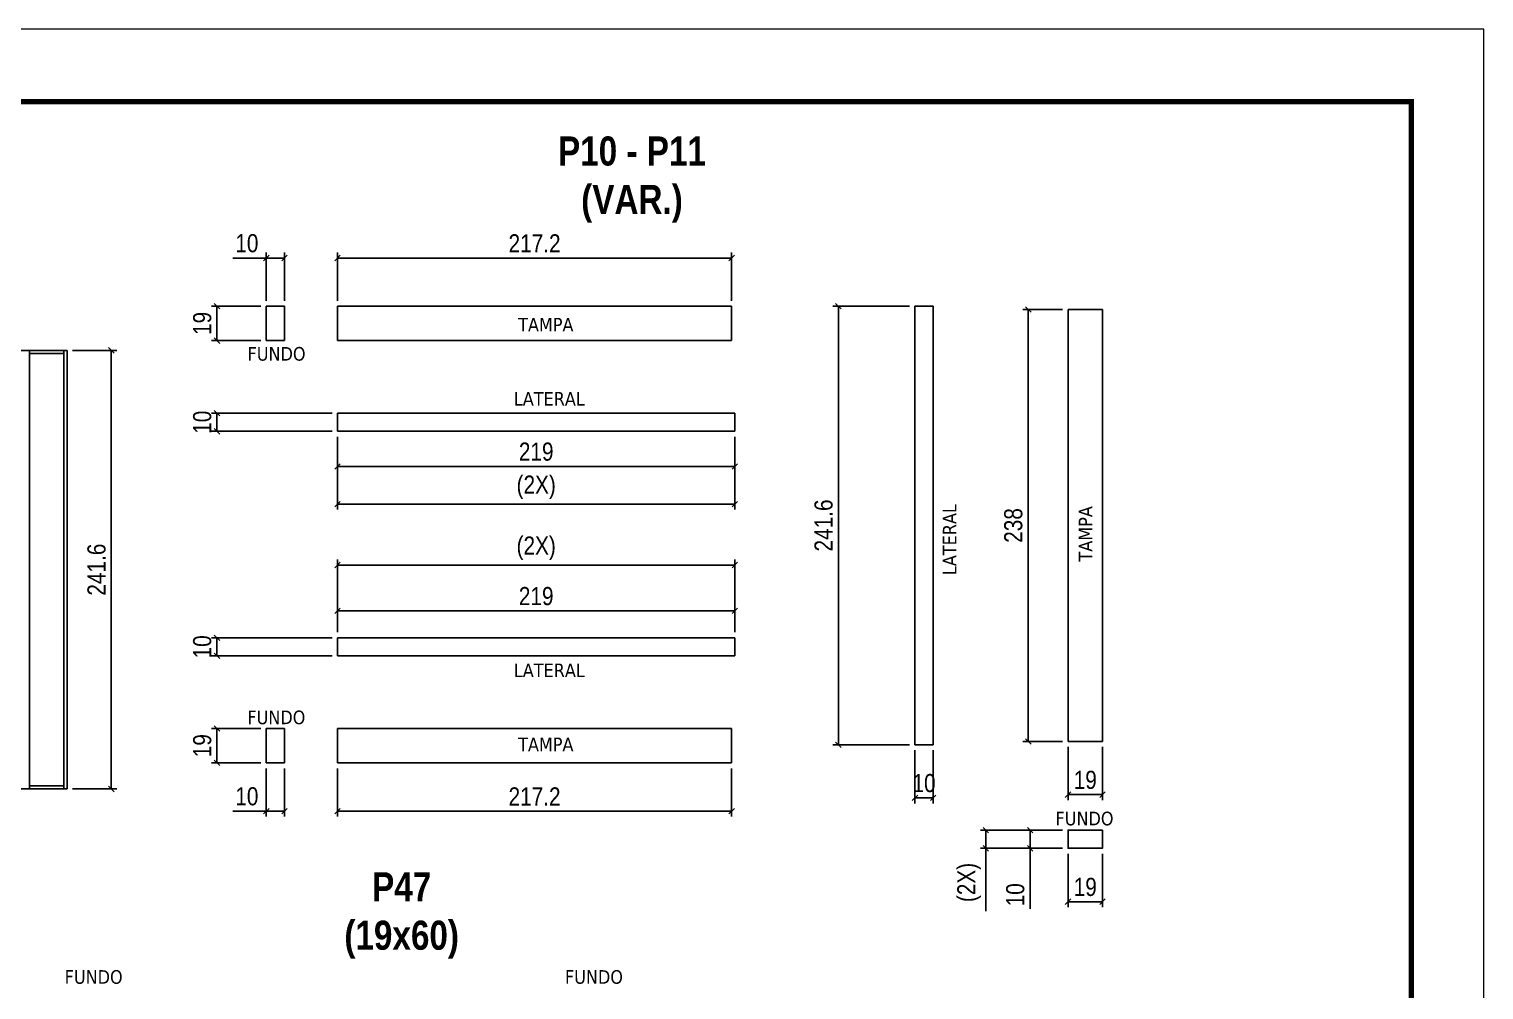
# Model space of a CAD drawing. Extents: x 1959 to 8212, y 239 to 4735.
# Drawn here: x 7411 to 8212, y 3057 to 3587 of the extents above; entities that cross this region are included whole.
import ezdxf

# ---------------------------------------------------------------- set-up
doc = ezdxf.new("R2010")
doc.units = 0
doc.linetypes.add('DASHED', pattern=[0.75, 0.5, -0.25])
for name, color, linetype in [('COTA', 241, 'Continuous'), ('NOMENCLATURA', 7, 'Continuous'), ('Painéis', 200, 'Continuous'), ('SCO-___-PIL', 5, 'Continuous'), ('texto', 7, 'Continuous')]:
    doc.layers.add(name, color=color, linetype=linetype)
doc.layers.add('Folhas', color=255, linetype='Continuous', lineweight=9)
doc.layers.add('SARRAFO DE PRESSAO', color=251, linetype='DASHED', lineweight=9)
doc.styles.add('COTA TECNICA', font='techl___.ttf', dxfattribs={"height": 10})
doc.styles.add('ROMANC', font='techb___.ttf', dxfattribs={"height": 2.5})
doc.styles.get("Standard").update_dxf_attribs({"font": 'arial.ttf'})
doc.dimstyles.new('PAINEL', dxfattribs={"dimtxt": 10, "dimasz": 3, "dimexe": 3, "dimexo": 3, "dimgap": 3, "dimtad": 1, "dimdec": 1, "dimzin": 12, "dimdsep": 46, "dimtxsty": 'COTA TECNICA', "dimblk1": 'OBLIQUE', "dimblk2": 'OBLIQUE', "dimsah": 1, "dimcen": 0.9, "dimclrd": 4, "dimclre": 4, "dimclrt": 240, "dimadec": 1, "dimazin": 3, "dimtfac": 1, "dimtdec": 1, "dimtmove": 0, "dimatfit": 3, "dimfxl": 1, "dimtolj": 1, "dimtzin": 12, "dimarcsym": 0})

# ---------------------------------------------------------------- blocks, each defined once
blk = doc.blocks.new('9999999999')
at = {"layer": 'Folhas'}
blk.add_lwpolyline([(98138.98, 34190.21), (99623.98, 34190.21), (99623.98, 35240.21), (98138.98, 35240.21)], close=True, dxfattribs=at)
at = {"layer": 'Folhas', "color": 30, "const_width": 3}
blk.add_lwpolyline([(98213.98, 34230.21), (99583.98, 34230.21), (99583.98, 35200.21), (98213.98, 35200.21)], close=True, dxfattribs=at)
blk = doc.blocks.new('_Oblique')
at = {"color": 0, "linetype": 'ByBlock', "lineweight": -2}
blk.add_line((-0.5, -0.5), (0.5, 0.5), dxfattribs=at)
blk = doc.blocks.new('*D515')
at = {"layer": 'COTA', "color": 4, "linetype": 'ByBlock', "lineweight": -2, "transparency": 16777216}
for p, q in [((7434.49, 3409.68), (7458.84, 3409.68)), ((7455.84, 3409.68), (7455.84, 3168.08)), ((7434.49, 3168.08), (7458.84, 3168.08))]:
    blk.add_line(p, q, dxfattribs=at)
at = {"layer": 'Defpoints', "color": 0, "linetype": 'ByBlock', "transparency": 16777216}
for p in [(7431.49, 3409.68), (7431.49, 3168.08), (7455.84, 3168.08)]:
    blk.add_point(p, dxfattribs=at)
at = {"layer": 'COTA', "color": 4, "linetype": 'ByBlock', "lineweight": -2, "transparency": 16777216, "xscale": 3, "yscale": 3, "zscale": 3}
for p, rotation in [((7455.84, 3409.68), 90), ((7455.84, 3168.08), 270)]:
    blk.add_blockref('_Oblique', p, dxfattribs=dict(at, rotation=rotation))
at = {"layer": 'COTA', "color": 240, "linetype": 'ByBlock', "transparency": 16777216, "insert": (7447.74, 3288.88), "char_height": 10, "attachment_point": 5, "rotation": 90, "style": 'COTA TECNICA'}
blk.add_mtext('\\A1;241.6', dxfattribs=at)
blk = doc.blocks.new('*D516')
at = {"layer": 'COTA', "color": 4, "linetype": 'ByBlock', "lineweight": -2, "transparency": 16777216}
for p, q in [((7898.75, 3189.42), (7898.75, 3160.15)), ((7908.75, 3189.42), (7908.75, 3160.15)), ((7908.75, 3163.15), (7898.75, 3163.15))]:
    blk.add_line(p, q, dxfattribs=at)
at = {"layer": 'Defpoints', "color": 0, "linetype": 'ByBlock', "transparency": 16777216}
for p in [(7898.75, 3192.42), (7908.75, 3192.42), (7898.75, 3163.15)]:
    blk.add_point(p, dxfattribs=at)
at = {"layer": 'COTA', "color": 4, "linetype": 'ByBlock', "lineweight": -2, "transparency": 16777216, "xscale": 3, "yscale": 3, "zscale": 3, "rotation": 180}
blk.add_blockref('_Oblique', (7898.75, 3163.15), dxfattribs=at)
at = {"layer": 'COTA', "color": 4, "linetype": 'ByBlock', "lineweight": -2, "transparency": 16777216, "xscale": 3, "yscale": 3, "zscale": 3}
blk.add_blockref('_Oblique', (7908.75, 3163.15), dxfattribs=at)
at = {"layer": 'COTA', "color": 240, "linetype": 'ByBlock', "transparency": 16777216, "insert": (7903.75, 3171.25), "char_height": 10, "attachment_point": 5, "style": 'COTA TECNICA'}
blk.add_mtext('\\A1;10', dxfattribs=at)
blk = doc.blocks.new('*D356')
at = {"layer": 'COTA', "color": 4, "linetype": 'ByBlock', "lineweight": -2, "transparency": 16777216}
for p, q in [((7983.08, 3132.38), (7983.08, 3102.98)), ((8002.08, 3132.38), (8002.08, 3102.98)), ((8002.08, 3105.98), (7983.08, 3105.98))]:
    blk.add_line(p, q, dxfattribs=at)
at = {"layer": 'Defpoints', "color": 0, "linetype": 'ByBlock', "transparency": 16777216}
for p in [(7983.08, 3135.38), (8002.08, 3135.38), (7983.08, 3105.98)]:
    blk.add_point(p, dxfattribs=at)
at = {"layer": 'COTA', "color": 4, "linetype": 'ByBlock', "lineweight": -2, "transparency": 16777216, "xscale": 3, "yscale": 3, "zscale": 3, "rotation": 180}
blk.add_blockref('_Oblique', (7983.08, 3105.98), dxfattribs=at)
at = {"layer": 'COTA', "color": 4, "linetype": 'ByBlock', "lineweight": -2, "transparency": 16777216, "xscale": 3, "yscale": 3, "zscale": 3}
blk.add_blockref('_Oblique', (8002.08, 3105.98), dxfattribs=at)
at = {"layer": 'COTA', "color": 240, "linetype": 'ByBlock', "transparency": 16777216, "insert": (7992.58, 3114.06), "char_height": 10, "attachment_point": 5, "style": 'COTA TECNICA'}
blk.add_mtext('\\A1;19', dxfattribs=at)
blk = doc.blocks.new('*D357')
at = {"layer": 'COTA', "color": 4, "linetype": 'ByBlock', "lineweight": -2, "transparency": 16777216}
for p, q in [((7983.08, 3191.22), (7983.08, 3161.95)), ((8002.08, 3191.22), (8002.08, 3161.95)), ((8002.08, 3164.95), (7983.08, 3164.95))]:
    blk.add_line(p, q, dxfattribs=at)
at = {"layer": 'Defpoints', "color": 0, "linetype": 'ByBlock', "transparency": 16777216}
for p in [(7983.08, 3194.22), (8002.08, 3194.22), (7983.08, 3164.95)]:
    blk.add_point(p, dxfattribs=at)
at = {"layer": 'COTA', "color": 4, "linetype": 'ByBlock', "lineweight": -2, "transparency": 16777216, "xscale": 3, "yscale": 3, "zscale": 3, "rotation": 180}
blk.add_blockref('_Oblique', (7983.08, 3164.95), dxfattribs=at)
at = {"layer": 'COTA', "color": 4, "linetype": 'ByBlock', "lineweight": -2, "transparency": 16777216, "xscale": 3, "yscale": 3, "zscale": 3}
blk.add_blockref('_Oblique', (8002.08, 3164.95), dxfattribs=at)
at = {"layer": 'COTA', "color": 240, "linetype": 'ByBlock', "transparency": 16777216, "insert": (7992.58, 3173.03), "char_height": 10, "attachment_point": 5, "style": 'COTA TECNICA'}
blk.add_mtext('\\A1;19', dxfattribs=at)
blk = doc.blocks.new('*D358')
at = {"layer": 'COTA', "color": 4, "linetype": 'ByBlock', "lineweight": -2, "transparency": 16777216}
for p, q in [((7980.08, 3145.38), (7959.16, 3145.38)), ((7962.16, 3145.38), (7962.16, 3135.38)), ((7980.08, 3135.38), (7959.16, 3135.38)), ((7962.16, 3135.38), (7962.16, 3102.06))]:
    blk.add_line(p, q, dxfattribs=at)
at = {"layer": 'Defpoints', "color": 0, "linetype": 'ByBlock', "transparency": 16777216}
for p in [(7962.16, 3145.38), (7983.08, 3145.38), (7983.08, 3135.38)]:
    blk.add_point(p, dxfattribs=at)
at = {"layer": 'COTA', "color": 4, "linetype": 'ByBlock', "lineweight": -2, "transparency": 16777216, "xscale": 3, "yscale": 3, "zscale": 3}
for p, rotation in [((7962.16, 3145.38), 90), ((7962.16, 3135.38), 270)]:
    blk.add_blockref('_Oblique', p, dxfattribs=dict(at, rotation=rotation))
at = {"layer": 'COTA', "color": 240, "linetype": 'ByBlock', "transparency": 16777216, "insert": (7954.05, 3109.77), "char_height": 10, "attachment_point": 5, "rotation": 90, "style": 'COTA TECNICA'}
blk.add_mtext('\\A1;10', dxfattribs=at)
blk = doc.blocks.new('*D359')
at = {"layer": 'COTA', "color": 4, "linetype": 'ByBlock', "lineweight": -2, "transparency": 16777216}
for p, q in [((7980.08, 3145.38), (7934.77, 3145.38)), ((7937.77, 3145.38), (7937.77, 3135.38)), ((7980.08, 3135.38), (7934.77, 3135.38)), ((7937.77, 3135.38), (7937.77, 3100.74))]:
    blk.add_line(p, q, dxfattribs=at)
at = {"layer": 'Defpoints', "color": 0, "linetype": 'ByBlock', "transparency": 16777216}
for p in [(7983.08, 3145.38), (7937.77, 3135.38), (7983.08, 3135.38)]:
    blk.add_point(p, dxfattribs=at)
at = {"layer": 'COTA', "color": 4, "linetype": 'ByBlock', "lineweight": -2, "transparency": 16777216, "xscale": 3, "yscale": 3, "zscale": 3}
for p, rotation in [((7937.77, 3145.38), 90), ((7937.77, 3135.38), 270)]:
    blk.add_blockref('_Oblique', p, dxfattribs=dict(at, rotation=rotation))
at = {"layer": 'COTA', "color": 240, "linetype": 'ByBlock', "transparency": 16777216, "insert": (7928.55, 3116.56), "char_height": 10, "attachment_point": 5, "rotation": 90, "style": 'COTA TECNICA'}
blk.add_mtext('\\A1;(2X)', dxfattribs=at)
blk = doc.blocks.new('*D360')
at = {"layer": 'COTA', "color": 4, "linetype": 'ByBlock', "lineweight": -2, "transparency": 16777216}
for p, q in [((7980.08, 3432.22), (7958.2, 3432.22)), ((7961.2, 3432.22), (7961.2, 3194.22)), ((7980.08, 3194.22), (7958.2, 3194.22))]:
    blk.add_line(p, q, dxfattribs=at)
at = {"layer": 'Defpoints', "color": 0, "linetype": 'ByBlock', "transparency": 16777216}
for p in [(7983.08, 3432.22), (7961.2, 3194.22), (7983.08, 3194.22)]:
    blk.add_point(p, dxfattribs=at)
at = {"layer": 'COTA', "color": 4, "linetype": 'ByBlock', "lineweight": -2, "transparency": 16777216, "xscale": 3, "yscale": 3, "zscale": 3}
for p, rotation in [((7961.2, 3432.22), 90), ((7961.2, 3194.22), 270)]:
    blk.add_blockref('_Oblique', p, dxfattribs=dict(at, rotation=rotation))
at = {"layer": 'COTA', "color": 240, "linetype": 'ByBlock', "transparency": 16777216, "insert": (7952.96, 3313.22), "char_height": 10, "attachment_point": 5, "rotation": 90, "style": 'COTA TECNICA'}
blk.add_mtext('\\A1;238', dxfattribs=at)
blk = doc.blocks.new('*D361')
at = {"layer": 'COTA', "color": 4, "linetype": 'ByBlock', "lineweight": -2, "transparency": 16777216}
for p, q in [((7895.75, 3434.02), (7853.51, 3434.02)), ((7856.51, 3434.02), (7856.51, 3192.42)), ((7895.75, 3192.42), (7853.51, 3192.42))]:
    blk.add_line(p, q, dxfattribs=at)
at = {"layer": 'Defpoints', "color": 0, "linetype": 'ByBlock', "transparency": 16777216}
for p in [(7898.75, 3434.02), (7856.51, 3192.42), (7898.75, 3192.42)]:
    blk.add_point(p, dxfattribs=at)
at = {"layer": 'COTA', "color": 4, "linetype": 'ByBlock', "lineweight": -2, "transparency": 16777216, "xscale": 3, "yscale": 3, "zscale": 3}
for p, rotation in [((7856.51, 3434.02), 90), ((7856.51, 3192.42), 270)]:
    blk.add_blockref('_Oblique', p, dxfattribs=dict(at, rotation=rotation))
at = {"layer": 'COTA', "color": 240, "linetype": 'ByBlock', "transparency": 16777216, "insert": (7848.41, 3313.22), "char_height": 10, "attachment_point": 5, "rotation": 90, "style": 'COTA TECNICA'}
blk.add_mtext('\\A1;241.6', dxfattribs=at)
blk = doc.blocks.new('*D362')
at = {"layer": 'COTA', "color": 4, "linetype": 'ByBlock', "lineweight": -2, "transparency": 16777216}
for p, q in [((7580.48, 3179.42), (7580.48, 3152.89)), ((7797.71, 3179.42), (7797.71, 3152.89)), ((7797.71, 3155.89), (7580.48, 3155.89))]:
    blk.add_line(p, q, dxfattribs=at)
at = {"layer": 'Defpoints', "color": 0, "linetype": 'ByBlock', "transparency": 16777216}
for p in [(7580.48, 3182.42), (7797.71, 3182.42), (7580.48, 3155.89)]:
    blk.add_point(p, dxfattribs=at)
at = {"layer": 'COTA', "color": 4, "linetype": 'ByBlock', "lineweight": -2, "transparency": 16777216, "xscale": 3, "yscale": 3, "zscale": 3, "rotation": 180}
blk.add_blockref('_Oblique', (7580.48, 3155.89), dxfattribs=at)
at = {"layer": 'COTA', "color": 4, "linetype": 'ByBlock', "lineweight": -2, "transparency": 16777216, "xscale": 3, "yscale": 3, "zscale": 3}
blk.add_blockref('_Oblique', (7797.71, 3155.89), dxfattribs=at)
at = {"layer": 'COTA', "color": 240, "linetype": 'ByBlock', "transparency": 16777216, "insert": (7689.1, 3163.96), "char_height": 10, "attachment_point": 5, "style": 'COTA TECNICA'}
blk.add_mtext('\\A1;217.2', dxfattribs=at)
blk = doc.blocks.new('*D363')
at = {"layer": 'COTA', "color": 4, "linetype": 'ByBlock', "lineweight": -2, "transparency": 16777216}
for p, q in [((7538.25, 3201.42), (7511.09, 3201.42)), ((7514.09, 3201.42), (7514.09, 3182.42)), ((7538.25, 3182.42), (7511.09, 3182.42))]:
    blk.add_line(p, q, dxfattribs=at)
at = {"layer": 'Defpoints', "color": 0, "linetype": 'ByBlock', "transparency": 16777216}
for p in [(7541.25, 3201.42), (7514.09, 3182.42), (7541.25, 3182.42)]:
    blk.add_point(p, dxfattribs=at)
at = {"layer": 'COTA', "color": 4, "linetype": 'ByBlock', "lineweight": -2, "transparency": 16777216, "xscale": 3, "yscale": 3, "zscale": 3}
for p, rotation in [((7514.09, 3201.42), 90), ((7514.09, 3182.42), 270)]:
    blk.add_blockref('_Oblique', p, dxfattribs=dict(at, rotation=rotation))
at = {"layer": 'COTA', "color": 240, "linetype": 'ByBlock', "transparency": 16777216, "insert": (7506, 3191.92), "char_height": 10, "attachment_point": 5, "rotation": 90, "style": 'COTA TECNICA'}
blk.add_mtext('\\A1;19', dxfattribs=at)
blk = doc.blocks.new('*D364')
at = {"layer": 'COTA', "color": 4, "linetype": 'ByBlock', "lineweight": -2, "transparency": 16777216}
for p, q in [((7541.25, 3179.42), (7541.25, 3152.89)), ((7551.25, 3179.42), (7551.25, 3152.89)), ((7541.25, 3155.89), (7522.82, 3155.89)), ((7551.25, 3155.89), (7541.25, 3155.89))]:
    blk.add_line(p, q, dxfattribs=at)
at = {"layer": 'Defpoints', "color": 0, "linetype": 'ByBlock', "transparency": 16777216}
for p in [(7541.25, 3182.42), (7551.25, 3182.42), (7541.25, 3155.89)]:
    blk.add_point(p, dxfattribs=at)
at = {"layer": 'COTA', "color": 4, "linetype": 'ByBlock', "lineweight": -2, "transparency": 16777216, "xscale": 3, "yscale": 3, "zscale": 3, "rotation": 180}
blk.add_blockref('_Oblique', (7541.25, 3155.89), dxfattribs=at)
at = {"layer": 'COTA', "color": 4, "linetype": 'ByBlock', "lineweight": -2, "transparency": 16777216, "xscale": 3, "yscale": 3, "zscale": 3}
blk.add_blockref('_Oblique', (7551.25, 3155.89), dxfattribs=at)
at = {"layer": 'COTA', "color": 240, "linetype": 'ByBlock', "transparency": 16777216, "insert": (7530.54, 3163.99), "char_height": 10, "attachment_point": 5, "style": 'COTA TECNICA'}
blk.add_mtext('\\A1;10', dxfattribs=at)
blk = doc.blocks.new('*D365')
at = {"layer": 'COTA', "color": 4, "linetype": 'ByBlock', "lineweight": -2, "transparency": 16777216}
for p, q in [((7580.48, 3254.36), (7580.48, 3269.18)), ((7580.48, 3266.18), (7799.51, 3266.18)), ((7799.51, 3254.36), (7799.51, 3269.18))]:
    blk.add_line(p, q, dxfattribs=at)
at = {"layer": 'Defpoints', "color": 0, "linetype": 'ByBlock', "transparency": 16777216}
for p in [(7799.51, 3266.18), (7580.48, 3251.36), (7799.51, 3251.36)]:
    blk.add_point(p, dxfattribs=at)
at = {"layer": 'COTA', "color": 4, "linetype": 'ByBlock', "lineweight": -2, "transparency": 16777216, "xscale": 3, "yscale": 3, "zscale": 3, "rotation": 180}
blk.add_blockref('_Oblique', (7580.48, 3266.18), dxfattribs=at)
at = {"layer": 'COTA', "color": 4, "linetype": 'ByBlock', "lineweight": -2, "transparency": 16777216, "xscale": 3, "yscale": 3, "zscale": 3}
blk.add_blockref('_Oblique', (7799.51, 3266.18), dxfattribs=at)
at = {"layer": 'COTA', "color": 240, "linetype": 'ByBlock', "transparency": 16777216, "insert": (7690, 3274.26), "char_height": 10, "attachment_point": 5, "style": 'COTA TECNICA'}
blk.add_mtext('\\A1;219', dxfattribs=at)
blk = doc.blocks.new('*D366')
at = {"layer": 'COTA', "color": 4, "linetype": 'ByBlock', "lineweight": -2, "transparency": 16777216}
for p, q in [((7577.48, 3251.36), (7511.09, 3251.36)), ((7514.09, 3251.36), (7514.09, 3241.36)), ((7577.48, 3241.36), (7511.09, 3241.36))]:
    blk.add_line(p, q, dxfattribs=at)
at = {"layer": 'Defpoints', "color": 0, "linetype": 'ByBlock', "transparency": 16777216}
for p in [(7580.48, 3251.36), (7514.09, 3241.36), (7580.48, 3241.36)]:
    blk.add_point(p, dxfattribs=at)
at = {"layer": 'COTA', "color": 4, "linetype": 'ByBlock', "lineweight": -2, "transparency": 16777216, "xscale": 3, "yscale": 3, "zscale": 3}
for p, rotation in [((7514.09, 3251.36), 90), ((7514.09, 3241.36), 270)]:
    blk.add_blockref('_Oblique', p, dxfattribs=dict(at, rotation=rotation))
at = {"layer": 'COTA', "color": 240, "linetype": 'ByBlock', "transparency": 16777216, "insert": (7505.98, 3246.36), "char_height": 10, "attachment_point": 5, "rotation": 90, "style": 'COTA TECNICA'}
blk.add_mtext('\\A1;10', dxfattribs=at)
blk = doc.blocks.new('*D367')
at = {"layer": 'COTA', "color": 4, "linetype": 'ByBlock', "lineweight": -2, "transparency": 16777216}
for p, q in [((7580.48, 3254.36), (7580.48, 3294.44)), ((7799.51, 3291.44), (7580.48, 3291.44)), ((7799.51, 3254.36), (7799.51, 3294.44))]:
    blk.add_line(p, q, dxfattribs=at)
at = {"layer": 'Defpoints', "color": 0, "linetype": 'ByBlock', "transparency": 16777216}
for p in [(7580.48, 3291.44), (7580.48, 3251.36), (7799.51, 3251.36)]:
    blk.add_point(p, dxfattribs=at)
at = {"layer": 'COTA', "color": 4, "linetype": 'ByBlock', "lineweight": -2, "transparency": 16777216, "xscale": 3, "yscale": 3, "zscale": 3, "rotation": 180}
blk.add_blockref('_Oblique', (7580.48, 3291.44), dxfattribs=at)
at = {"layer": 'COTA', "color": 4, "linetype": 'ByBlock', "lineweight": -2, "transparency": 16777216, "xscale": 3, "yscale": 3, "zscale": 3}
blk.add_blockref('_Oblique', (7799.51, 3291.44), dxfattribs=at)
at = {"layer": 'COTA', "color": 240, "linetype": 'ByBlock', "transparency": 16777216, "insert": (7690, 3300.66), "char_height": 10, "attachment_point": 5, "style": 'COTA TECNICA'}
blk.add_mtext('\\A1;(2X)', dxfattribs=at)
blk = doc.blocks.new('*D368')
at = {"layer": 'COTA', "color": 4, "linetype": 'ByBlock', "lineweight": -2, "transparency": 16777216}
for p, q in [((7580.48, 3437.02), (7580.48, 3463.55)), ((7797.71, 3437.02), (7797.71, 3463.55)), ((7797.71, 3460.55), (7580.48, 3460.55))]:
    blk.add_line(p, q, dxfattribs=at)
at = {"layer": 'Defpoints', "color": 0, "linetype": 'ByBlock', "transparency": 16777216}
for p in [(7580.48, 3460.55), (7580.48, 3434.02), (7797.71, 3434.02)]:
    blk.add_point(p, dxfattribs=at)
at = {"layer": 'COTA', "color": 4, "linetype": 'ByBlock', "lineweight": -2, "transparency": 16777216, "xscale": 3, "yscale": 3, "zscale": 3, "rotation": 180}
blk.add_blockref('_Oblique', (7580.48, 3460.55), dxfattribs=at)
at = {"layer": 'COTA', "color": 4, "linetype": 'ByBlock', "lineweight": -2, "transparency": 16777216, "xscale": 3, "yscale": 3, "zscale": 3}
blk.add_blockref('_Oblique', (7797.71, 3460.55), dxfattribs=at)
at = {"layer": 'COTA', "color": 240, "linetype": 'ByBlock', "transparency": 16777216, "insert": (7689.1, 3468.62), "char_height": 10, "attachment_point": 5, "style": 'COTA TECNICA'}
blk.add_mtext('\\A1;217.2', dxfattribs=at)
blk = doc.blocks.new('*D369')
at = {"layer": 'COTA', "color": 4, "linetype": 'ByBlock', "lineweight": -2, "transparency": 16777216}
for p, q in [((7538.25, 3434.02), (7511.09, 3434.02)), ((7514.09, 3415.02), (7514.09, 3434.02)), ((7538.25, 3415.02), (7511.09, 3415.02))]:
    blk.add_line(p, q, dxfattribs=at)
at = {"layer": 'Defpoints', "color": 0, "linetype": 'ByBlock', "transparency": 16777216}
for p in [(7514.09, 3434.02), (7541.25, 3434.02), (7541.25, 3415.02)]:
    blk.add_point(p, dxfattribs=at)
at = {"layer": 'COTA', "color": 4, "linetype": 'ByBlock', "lineweight": -2, "transparency": 16777216, "xscale": 3, "yscale": 3, "zscale": 3}
for p, rotation in [((7514.09, 3434.02), 90), ((7514.09, 3415.02), 270)]:
    blk.add_blockref('_Oblique', p, dxfattribs=dict(at, rotation=rotation))
at = {"layer": 'COTA', "color": 240, "linetype": 'ByBlock', "transparency": 16777216, "insert": (7506, 3424.52), "char_height": 10, "attachment_point": 5, "rotation": 90, "style": 'COTA TECNICA'}
blk.add_mtext('\\A1;19', dxfattribs=at)
blk = doc.blocks.new('*D370')
at = {"layer": 'COTA', "color": 4, "linetype": 'ByBlock', "lineweight": -2, "transparency": 16777216}
for p, q in [((7541.25, 3437.02), (7541.25, 3463.55)), ((7551.25, 3437.02), (7551.25, 3463.55)), ((7541.25, 3460.55), (7522.82, 3460.55)), ((7551.25, 3460.55), (7541.25, 3460.55))]:
    blk.add_line(p, q, dxfattribs=at)
at = {"layer": 'Defpoints', "color": 0, "linetype": 'ByBlock', "transparency": 16777216}
for p in [(7541.25, 3460.55), (7541.25, 3434.02), (7551.25, 3434.02)]:
    blk.add_point(p, dxfattribs=at)
at = {"layer": 'COTA', "color": 4, "linetype": 'ByBlock', "lineweight": -2, "transparency": 16777216, "xscale": 3, "yscale": 3, "zscale": 3, "rotation": 180}
blk.add_blockref('_Oblique', (7541.25, 3460.55), dxfattribs=at)
at = {"layer": 'COTA', "color": 4, "linetype": 'ByBlock', "lineweight": -2, "transparency": 16777216, "xscale": 3, "yscale": 3, "zscale": 3}
blk.add_blockref('_Oblique', (7551.25, 3460.55), dxfattribs=at)
at = {"layer": 'COTA', "color": 240, "linetype": 'ByBlock', "transparency": 16777216, "insert": (7530.54, 3468.65), "char_height": 10, "attachment_point": 5, "style": 'COTA TECNICA'}
blk.add_mtext('\\A1;10', dxfattribs=at)
blk = doc.blocks.new('*D371')
at = {"layer": 'COTA', "color": 4, "linetype": 'ByBlock', "lineweight": -2, "transparency": 16777216}
for p, q in [((7580.48, 3362.08), (7580.48, 3342.76)), ((7799.51, 3362.08), (7799.51, 3342.76)), ((7580.48, 3345.76), (7799.51, 3345.76))]:
    blk.add_line(p, q, dxfattribs=at)
at = {"layer": 'Defpoints', "color": 0, "linetype": 'ByBlock', "transparency": 16777216}
for p in [(7580.48, 3365.08), (7799.51, 3365.08), (7799.51, 3345.76)]:
    blk.add_point(p, dxfattribs=at)
at = {"layer": 'COTA', "color": 4, "linetype": 'ByBlock', "lineweight": -2, "transparency": 16777216, "xscale": 3, "yscale": 3, "zscale": 3, "rotation": 180}
blk.add_blockref('_Oblique', (7580.48, 3345.76), dxfattribs=at)
at = {"layer": 'COTA', "color": 4, "linetype": 'ByBlock', "lineweight": -2, "transparency": 16777216, "xscale": 3, "yscale": 3, "zscale": 3}
blk.add_blockref('_Oblique', (7799.51, 3345.76), dxfattribs=at)
at = {"layer": 'COTA', "color": 240, "linetype": 'ByBlock', "transparency": 16777216, "insert": (7690, 3353.85), "char_height": 10, "attachment_point": 5, "style": 'COTA TECNICA'}
blk.add_mtext('\\A1;219', dxfattribs=at)
blk = doc.blocks.new('*D372')
at = {"layer": 'COTA', "color": 4, "linetype": 'ByBlock', "lineweight": -2, "transparency": 16777216}
for p, q in [((7577.48, 3375.08), (7511.09, 3375.08)), ((7514.09, 3365.08), (7514.09, 3375.08)), ((7577.48, 3365.08), (7511.09, 3365.08))]:
    blk.add_line(p, q, dxfattribs=at)
at = {"layer": 'Defpoints', "color": 0, "linetype": 'ByBlock', "transparency": 16777216}
for p in [(7514.09, 3375.08), (7580.48, 3375.08), (7580.48, 3365.08)]:
    blk.add_point(p, dxfattribs=at)
at = {"layer": 'COTA', "color": 4, "linetype": 'ByBlock', "lineweight": -2, "transparency": 16777216, "xscale": 3, "yscale": 3, "zscale": 3}
for p, rotation in [((7514.09, 3375.08), 90), ((7514.09, 3365.08), 270)]:
    blk.add_blockref('_Oblique', p, dxfattribs=dict(at, rotation=rotation))
at = {"layer": 'COTA', "color": 240, "linetype": 'ByBlock', "transparency": 16777216, "insert": (7505.98, 3370.08), "char_height": 10, "attachment_point": 5, "rotation": 90, "style": 'COTA TECNICA'}
blk.add_mtext('\\A1;10', dxfattribs=at)
blk = doc.blocks.new('*D373')
at = {"layer": 'COTA', "color": 4, "linetype": 'ByBlock', "lineweight": -2, "transparency": 16777216}
for p, q in [((7580.48, 3362.08), (7580.48, 3322)), ((7799.51, 3362.08), (7799.51, 3322)), ((7799.51, 3325), (7580.48, 3325))]:
    blk.add_line(p, q, dxfattribs=at)
at = {"layer": 'Defpoints', "color": 0, "linetype": 'ByBlock', "transparency": 16777216}
for p in [(7580.48, 3365.08), (7799.51, 3365.08), (7580.48, 3325)]:
    blk.add_point(p, dxfattribs=at)
at = {"layer": 'COTA', "color": 4, "linetype": 'ByBlock', "lineweight": -2, "transparency": 16777216, "xscale": 3, "yscale": 3, "zscale": 3, "rotation": 180}
blk.add_blockref('_Oblique', (7580.48, 3325), dxfattribs=at)
at = {"layer": 'COTA', "color": 4, "linetype": 'ByBlock', "lineweight": -2, "transparency": 16777216, "xscale": 3, "yscale": 3, "zscale": 3}
blk.add_blockref('_Oblique', (7799.51, 3325), dxfattribs=at)
at = {"layer": 'COTA', "color": 240, "linetype": 'ByBlock', "transparency": 16777216, "insert": (7690, 3334.22), "char_height": 10, "attachment_point": 5, "style": 'COTA TECNICA'}
blk.add_mtext('\\A1;(2X)', dxfattribs=at)

msp = doc.modelspace()

# ---------------------------------------------------------------- linework, layer by layer
at = {"layer": 'Painéis'}
for p, q in [((7541.25, 3434.02), (7541.25, 3415.02)), ((7551.25, 3434.02), (7541.25, 3434.02)), ((7551.25, 3434.02), (7551.25, 3415.02)), ((7797.71, 3434.02), (7580.48, 3434.02)), ((7797.71, 3434.02), (7580.48, 3434.02)), ((7580.48, 3434.02), (7580.48, 3415.02)), ((7797.71, 3434.02), (7797.71, 3415.02)), ((7898.75, 3434.02), (7898.75, 3192.42)), ((7898.75, 3434.02), (7898.75, 3192.42)), ((7898.75, 3434.02), (7908.75, 3434.02)), ((7908.75, 3192.42), (7908.75, 3434.02)), ((7908.75, 3192.42), (7908.75, 3434.02)), ((7983.08, 3432.22), (7983.08, 3194.22)), ((7983.08, 3432.22), (7983.08, 3194.22)), ((8002.08, 3432.22), (7983.08, 3432.22)), ((8002.08, 3194.22), (8002.08, 3432.22)), ((8002.08, 3194.22), (8002.08, 3432.22)), ((7541.25, 3415.02), (7551.25, 3415.02)), ((7797.71, 3415.02), (7580.48, 3415.02)), ((7799.51, 3375.08), (7580.48, 3375.08)), ((7580.48, 3375.08), (7580.48, 3365.08)), ((7799.51, 3375.08), (7799.51, 3365.08)), ((7799.51, 3365.08), (7580.48, 3365.08)), ((7799.51, 3251.36), (7580.48, 3251.36)), ((7580.48, 3241.36), (7580.48, 3251.36)), ((7799.51, 3241.36), (7799.51, 3251.36)), ((7799.51, 3241.36), (7580.48, 3241.36)), ((7541.25, 3182.42), (7541.25, 3201.42)), ((7541.25, 3201.42), (7551.25, 3201.42)), ((7551.25, 3182.42), (7551.25, 3201.42)), ((7797.71, 3201.42), (7580.48, 3201.42)), ((7580.48, 3182.42), (7580.48, 3201.42)), ((7797.71, 3182.42), (7797.71, 3201.42)), ((7898.75, 3192.42), (7908.75, 3192.42)), ((7898.75, 3192.42), (7908.75, 3192.42)), ((7983.08, 3194.22), (8002.08, 3194.22)), ((7983.08, 3194.22), (8002.08, 3194.22)), ((7551.25, 3182.42), (7541.25, 3182.42)), ((7797.71, 3182.42), (7580.48, 3182.42)), ((7797.71, 3182.42), (7580.48, 3182.42)), ((7983.08, 3145.38), (7983.08, 3135.38)), ((8002.08, 3145.38), (7983.08, 3145.38)), ((8002.08, 3135.38), (8002.08, 3145.38)), ((7983.08, 3135.38), (8002.08, 3135.38))]:
    msp.add_line(p, q, dxfattribs=at)
msp.add_lwpolyline([(8002.08, 3145.38), (7983.08, 3145.38), (7983.08, 3135.38), (8002.08, 3135.38)], close=True, dxfattribs=at)
at = {"layer": 'SCO-___-PIL'}
for p, q in [((7431.49, 3409.68), (7189.89, 3409.68)), ((7410.69, 3409.68), (7410.69, 3168.08)), ((7429.69, 3407.88), (7410.69, 3407.88)), ((7429.69, 3168.08), (7429.69, 3409.68)), ((7431.49, 3168.08), (7431.49, 3409.68)), ((7189.89, 3168.08), (7431.49, 3168.08)), ((7410.69, 3169.88), (7429.69, 3169.88))]:
    msp.add_line(p, q, dxfattribs=at)

# ---------------------------------------------------------------- block references
at = {"layer": 'SARRAFO DE PRESSAO', "color": 6, "linetype": 'ByBlock'}
msp.add_blockref('9999999999', (-91411.71, -31653.56), dxfattribs=at)

# ---------------------------------------------------------------- texts
at = {"layer": 'NOMENCLATURA', "char_height": 16, "attachment_point": 2, "style": 'ROMANC'}
for s, width, insert in [('P10 - P11   \\P(VAR.)', 300.2766, (7742.79, 3527.5)), ('P47\\P(19x60)', 455.2937, (7615.86, 3122.18))]:
    msp.add_mtext_dynamic_manual_height_columns(s, width=width, gutter_width=1, heights=[0], dxfattribs=dict(at, insert=insert))
at = {"layer": 'texto', "color": 0, "char_height": 7.5, "attachment_point": 5}
for s, insert in [('{\\fTahoma|b0|i0|c0|p34;\\C4;TAMPA}', (7695.29, 3423.82)), ('{\\fTahoma|b0|i0|c0|p34;\\C4;FUNDO}', (7546.91, 3407.7)), ('{\\fTahoma|b0|i0|c0|p34;\\C4;LATERAL}', (7697.23, 3383.02)), ('{\\fTahoma|b0|i0|c0|p34;\\C4;LATERAL}', (7697.23, 3233.42)), ('{\\fTahoma|b0|i0|c0|p34;\\C4;FUNDO}', (7546.8, 3207.44)), ('{\\fTahoma|b0|i0|c0|p34;\\C4;TAMPA}', (7695.29, 3192.62)), ('{\\fTahoma|b0|i0|c0|p34;\\C4;FUNDO}', (7992.16, 3151.73)), ('{\\fTahoma|b0|i0|c0|p34;\\C4;FUNDO}', (7446.11, 3064.45)), ('{\\fTahoma|b0|i0|c0|p34;\\C4;FUNDO}', (7721.82, 3064.45))]:
    msp.add_mtext(s, dxfattribs=dict(at, insert=insert))
at = {"layer": 'texto', "color": 0, "char_height": 7.5, "attachment_point": 5, "rotation": 90}
for s, insert in [('{\\fTahoma|b0|i0|c0|p34;\\C4;LATERAL}', (7917.84, 3305.44)), ('{\\fTahoma|b0|i0|c0|p34;\\C4;TAMPA}', (7992.75, 3308.61))]:
    msp.add_mtext(s, dxfattribs=dict(at, insert=insert))

# ---------------------------------------------------------------- dimensions: what is measured, and where the dimension line sits
at = {"layer": 'COTA', "linetype": 'ByBlock'}
for base, p1, p2, picture, middle in [((7541.25, 3460.55), (7551.25, 3434.02), (7541.25, 3434.02), '*D370', (7530.54, 3468.65)), ((7580.48, 3460.55), (7797.71, 3434.02), (7580.48, 3434.02), '*D368', (7689.1, 3468.62)), ((7799.51, 3345.76), (7580.48, 3365.08), (7799.51, 3365.08), '*D371', (7690, 3353.85)), ((7799.51, 3266.18), (7580.48, 3251.36), (7799.51, 3251.36), '*D365', (7690, 3274.26)), ((7541.25, 3155.89), (7551.25, 3182.42), (7541.25, 3182.42), '*D364', (7530.54, 3163.99)), ((7580.48, 3155.89), (7797.71, 3182.42), (7580.48, 3182.42), '*D362', (7689.1, 3163.96)), ((7983.08, 3105.98), (8002.08, 3135.38), (7983.08, 3135.38), '*D356', (7992.58, 3114.06))]:
    dim = msp.add_linear_dim(base=base, p1=p1, p2=p2, dimstyle='PAINEL', override={"dimarcsym": 2}, dxfattribs=at)
    dim.commit()
    dim.dimension.update_dxf_attribs({"geometry": picture, "text_midpoint": middle})
for base, p1, p2, angle, picture, middle in [((7514.09, 3434.02), (7541.25, 3415.02), (7541.25, 3434.02), 270, '*D369', (7506, 3424.52)), ((7856.51, 3192.42), (7898.75, 3434.02), (7898.75, 3192.42), 270, '*D361', (7848.41, 3313.22)), ((7961.2, 3194.22), (7983.08, 3432.22), (7983.08, 3194.22), 270, '*D360', (7952.96, 3313.22)), ((7455.84, 3168.08), (7431.49, 3409.68), (7431.49, 3168.08), 90, '*D515', (7447.74, 3288.88)), ((7514.09, 3182.42), (7541.25, 3201.42), (7541.25, 3182.42), 90, '*D363', (7506, 3191.92))]:
    dim = msp.add_linear_dim(base=base, p1=p1, p2=p2, angle=angle, dimstyle='PAINEL', override={"dimarcsym": 2}, dxfattribs=at)
    dim.commit()
    dim.dimension.update_dxf_attribs({"geometry": picture, "text_midpoint": middle})
for base, p1, p2, angle, picture, middle in [((7514.09, 3375.08), (7580.48, 3365.08), (7580.48, 3375.08), 270, '*D372', (7514.09, 3370.08)), ((7514.09, 3241.36), (7580.48, 3251.36), (7580.48, 3241.36), 90, '*D366', (7514.09, 3246.36)), ((7962.16, 3145.38), (7983.08, 3135.38), (7983.08, 3145.38), 270, '*D358', (7962.16, 3109.77))]:
    dim = msp.add_linear_dim(base=base, p1=p1, p2=p2, angle=angle, dimstyle='PAINEL', override={"dimarcsym": 2}, dxfattribs=at)
    dim.commit()
    dim.dimension.update_dxf_attribs({"geometry": picture, "text_midpoint": middle, "dimtype": 160})
for base, p1, p2, picture, middle in [((7580.48, 3325), (7799.51, 3365.08), (7580.48, 3365.08), '*D373', (7690, 3334.22)), ((7580.48, 3291.44), (7799.51, 3251.36), (7580.48, 3251.36), '*D367', (7690, 3300.66))]:
    dim = msp.add_linear_dim(base=base, p1=p1, p2=p2, text='(2X)', dimstyle='PAINEL', override={"dimarcsym": 2}, dxfattribs=at)
    dim.commit()
    dim.dimension.update_dxf_attribs({"geometry": picture, "text_midpoint": middle})
for base, p1, p2, picture, middle in [((7898.75, 3163.15), (7908.75, 3192.42), (7898.75, 3192.42), '*D516', (7903.75, 3163.15)), ((7983.08, 3164.95), (8002.08, 3194.22), (7983.08, 3194.22), '*D357', (7992.58, 3164.95))]:
    dim = msp.add_linear_dim(base=base, p1=p1, p2=p2, dimstyle='PAINEL', override={"dimarcsym": 2}, dxfattribs=at)
    dim.commit()
    dim.dimension.update_dxf_attribs({"geometry": picture, "text_midpoint": middle, "dimtype": 160})
dim = msp.add_linear_dim(base=(7937.77, 3135.38), p1=(7983.08, 3145.38), p2=(7983.08, 3135.38), angle=270, text='(2X)', dimstyle='PAINEL', override={"dimarcsym": 2}, dxfattribs=at)
dim.commit()
dim.dimension.update_dxf_attribs({"geometry": '*D359', "text_midpoint": (7928.55, 3116.56)})

doc.saveas('drawing.dxf')
